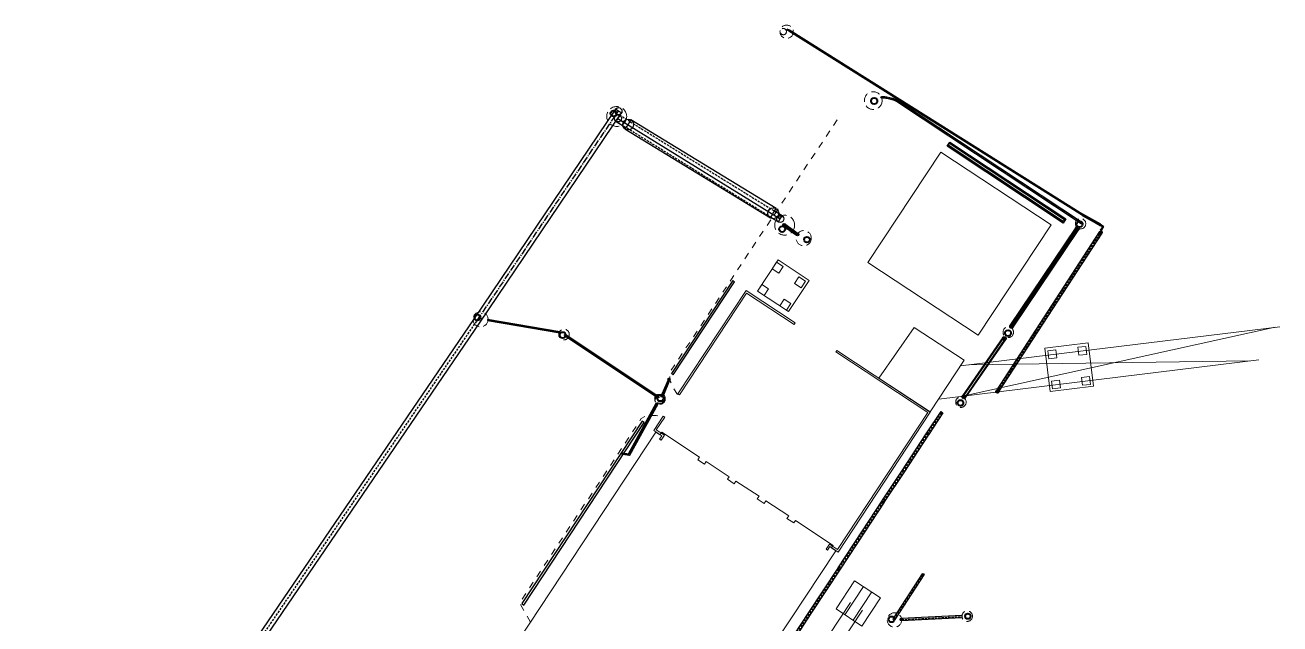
# Model space of a CAD drawing. Header units: millimetres. Extents: x 3214760 to 3224023, y 538957 to 542465.
# Drawn here: x 3221746.5 to 3221887.5, y 541011.1 to 541078.4 of the extents above; entities that cross this region are included whole.
import ezdxf

# ---------------------------------------------------------------- set-up
doc = ezdxf.new("R2010")
doc.units = ezdxf.units.MM
for name, pattern in [('CENTER2', [1.125, 0.75, -0.125, 0.125, -0.125]), ('DASHED2', [0.375, 0.25, -0.125]), ('g5_01_5x1_5', [1.5, 0.75, -0.75]), ('g5_02x1', [1.5, 1, -0.5])]:
    doc.linetypes.add(name, pattern=pattern)
for name, color, linetype in [('03_Здания и строения', 7, 'Continuous'), ('06_Инженерно-технические сооружения', 7, 'Continuous'), ('08_Поребрики', 7, 'Continuous'), ('09_Путевое хозяйство', 7, 'Continuous'), ('_ВХП', 7, 'Continuous'), ('_ВХП_колодцы', 7, 'Continuous'), ('_ПЛК габарит', 7, 'Continuous'), ('_ПЛК крышка колодец', 7, 'Continuous'), ('ПЛК', 7, 'Continuous'), ('Фундамент', 7, 'Continuous')]:
    doc.layers.add(name, color=color, linetype=linetype)

msp = doc.modelspace()

# ---------------------------------------------------------------- linework, layer by layer
at = {"layer": '03_Здания и строения', "color": 2, "linetype": 'Continuous', "lineweight": 20, "flags": 128}
for points in [[(3221861.75, 541055.96), (3221853.57, 541043.56), (3221841.18, 541051.74), (3221849.36, 541064.14), (3221861.75, 541055.96)], [(3221861.75, 541055.96), (3221853.57, 541043.56), (3221841.18, 541051.74), (3221849.36, 541064.14), (3221861.75, 541055.96)], [(3221827.55, 541048.3), (3221820.01, 541036.87), (3221819.84, 541036.98), (3221827.5, 541048.58), (3221833, 541044.95), (3221832.89, 541044.78), (3221827.55, 541048.3)], [(3221827.55, 541048.3), (3221820.01, 541036.87), (3221819.84, 541036.98), (3221827.5, 541048.58), (3221833, 541044.95), (3221832.89, 541044.78), (3221827.55, 541048.3)], [(3221847.92, 541034.86), (3221837.57, 541041.69), (3221837.68, 541041.86), (3221848.19, 541034.92), (3221837.82, 541019.2), (3221836.9, 541019.81), (3221836.64, 541019.42), (3221836.48, 541019.53), (3221836.85, 541020.09), (3221837.76, 541019.48), (3221847.92, 541034.86)], [(3221847.92, 541034.86), (3221837.57, 541041.69), (3221837.68, 541041.86), (3221848.19, 541034.92), (3221837.82, 541019.2), (3221836.9, 541019.81), (3221836.64, 541019.42), (3221836.48, 541019.53), (3221836.85, 541020.09), (3221837.76, 541019.48), (3221847.92, 541034.86)], [(3221818.19, 541034.48), (3221817.12, 541032.87), (3221818.04, 541032.26), (3221817.78, 541031.87), (3221817.95, 541031.76), (3221818.32, 541032.32), (3221817.4, 541032.92), (3221818.35, 541034.37), (3221818.19, 541034.48)], [(3221818.19, 541034.48), (3221817.12, 541032.87), (3221818.04, 541032.26), (3221817.78, 541031.87), (3221817.95, 541031.76), (3221818.32, 541032.32), (3221817.4, 541032.92), (3221818.35, 541034.37), (3221818.19, 541034.48)], [(3221785.47, 540984.36), (3221817.36, 541032.68), (3221817.82, 541032.38), (3221818.01, 541032.67), (3221822.27, 541029.86), (3221822.08, 541029.57), (3221822.83, 541029.08), (3221823.02, 541029.37), (3221825.61, 541027.66), (3221825.42, 541027.37), (3221826.17, 541026.87), (3221826.36, 541027.17), (3221828.95, 541025.46), (3221828.75, 541025.17), (3221829.51, 541024.67), (3221829.7, 541024.96), (3221832.29, 541023.25), (3221832.09, 541022.96), (3221832.84, 541022.47), (3221833.04, 541022.76), (3221837.29, 541019.95), (3221837.1, 541019.66), (3221837.56, 541019.35), (3221823.87, 540998.61)]]:
    msp.add_lwpolyline(points, dxfattribs=at)
at = {"layer": '03_Здания и строения', "color": 7, "linetype": 'Continuous', "lineweight": 20, "flags": 128}
msp.add_lwpolyline([(3221846.37, 541044.44), (3221842.42, 541038.73), (3221848.17, 541034.94), (3221851.99, 541040.74)], close=True, dxfattribs=at)
at = {"layer": '06_Инженерно-технические сооружения', "color": 7, "linetype": 'Continuous', "lineweight": 20, "flags": 128}
for points, elevation in [([(3221851.58, 541040.12), (3221887.46, 541044.52)], 44.69), ([(3221852.01, 541036.75), (3221886.92, 541044.45)], -28.35), ([(3221849.14, 541036.39), (3221885.11, 541040.81)], 44.66), ([(3221884.06, 541040.68), (3221852.54, 541040.24)], -28.35)]:
    msp.add_lwpolyline(points, dxfattribs=dict(at, elevation=elevation))
for points, elevation in [([(3221865.92, 541042.69), (3221861.05, 541042.1), (3221861.65, 541037.23), (3221866.51, 541037.83)], 25.2), ([(3221862.29, 541041.9), (3221862.4, 541041), (3221861.5, 541040.89), (3221861.4, 541041.79)], 27.8), ([(3221865.66, 541042.31), (3221865.77, 541041.41), (3221864.88, 541041.31), (3221864.77, 541042.2)], 27.8), ([(3221862.7, 541038.52), (3221862.81, 541037.63), (3221861.92, 541037.52), (3221861.81, 541038.41)], 27.8), ([(3221866.08, 541038.93), (3221866.18, 541038.04), (3221865.29, 541037.93), (3221865.18, 541038.82)], 27.8)]:
    msp.add_lwpolyline(points, close=True, dxfattribs=dict(at, elevation=elevation))
at = {"layer": '08_Поребрики', "color": 8, "linetype": 'g5_01_5x1_5', "lineweight": 20, "flags": 128}
for points in [[(3221819.79, 541036.89), (3221819.32, 541037.61), (3221818.98, 541038.41), (3221818.9, 541039.33), (3221825.85, 541049.87), (3221838.13, 541068.37)], [(3221803.26, 541011.33), (3221802.04, 541013.48), (3221815.72, 541034.19), (3221816.24, 541034.48), (3221816.72, 541034.53), (3221817.41, 541034.53), (3221818.11, 541034.39)]]:
    msp.add_lwpolyline(points, dxfattribs=at)
at = {"layer": '08_Поребрики', "color": 8, "linetype": 'Continuous', "lineweight": 20, "flags": 128}
for points in [[(3221839.69, 541015.97), (3221837.6, 541012.8), (3221840.5, 541010.88), (3221842.59, 541014.06), (3221839.69, 541015.97)], [(3221838.58, 541012.15), (3221840.67, 541015.32)], [(3221839.52, 541011.53), (3221841.61, 541014.71)]]:
    msp.add_lwpolyline(points, dxfattribs=at)
at = {"layer": '09_Путевое хозяйство', "color": 8, "linetype": 'Continuous', "lineweight": 20, "flags": 128}
for points in [[(3221839.23, 541013.54), (3221791.06, 540940.55)], [(3221839.23, 541013.54), (3221791.06, 540940.55)], [(3221840.57, 541012.66), (3221792.39, 540939.67)], [(3221840.57, 541012.66), (3221792.39, 540939.67)]]:
    msp.add_lwpolyline(points, dxfattribs=at)
at = {"layer": '_ВХП', "color": 4}
for points, elevation in [([(3221867.38, 541055.28), (3221867.65, 541055.71), (3221867.67, 541055.76), (3221867.63, 541055.79), (3221867.35, 541055.98), (3221865.33, 541057.13), (3221832.37, 541077.84), (3221832.12, 541077.96), (3221832.1, 541077.92), (3221832.08, 541077.87), (3221832.31, 541077.74), (3221865.27, 541057.04), (3221867.29, 541055.89), (3221867.52, 541055.73), (3221867.29, 541055.35), (3221867.34, 541055.31)], 25.33), ([(3221855.86, 541037.15), (3221867.48, 541055.03), (3221867.34, 541055.11), (3221867.2, 541055.2), (3221855.58, 541037.31), (3221855.71, 541037.22)], 25.4)]:
    msp.add_lwpolyline(points, close=True, dxfattribs=dict(at, elevation=elevation))
at = {"layer": '_ВХП', "color": 4, "elevation": 24.92}
msp.add_lwpolyline([(3221867.6, 541055.74), (3221867.36, 541055.91), (3221867.27, 541055.97), (3221865.35, 541057.07), (3221865.26, 541057.12), (3221832.34, 541077.79), (3221832.1, 541077.92), (3221832.11, 541077.94), (3221832.14, 541077.92)], dxfattribs=at)
at = {"layer": '_ВХП', "color": 4}
msp.add_lwpolyline([(3221865.34, 541057.17), (3221865.29, 541057.1), (3221865.25, 541057.02), (3221867.27, 541055.87), (3221867.31, 541055.94), (3221867.36, 541056.02)], close=True, dxfattribs=at)
at = {"layer": '_ВХП', "color": 4, "linetype": 'DASHED2', "elevation": 25.33}
msp.add_lwpolyline([(3221855.73, 541037.15), (3221867.46, 541055.2), (3221867.41, 541055.23), (3221867.36, 541055.26), (3221855.63, 541037.2), (3221855.68, 541037.18)], close=True, dxfattribs=at)
at = {"layer": '_ВХП', "color": 4}
for centre, radius in [((3221832.34, 541077.79, 24.8), 0.055), ((3221865.29, 541057.1), 0.084), ((3221867.34, 541055.11, 24.92), 0.163), ((3221867.31, 541055.94, 24.77), 0.084), ((3221867.41, 541055.23, 24.86), 0.055), ((3221855.72, 541037.22, 25.4), 0.163), ((3221855.68, 541037.18, 25.33), 0.055)]:
    msp.add_circle(centre, radius, dxfattribs=at)
at = {"layer": '_ВХП_колодцы', "color": 140, "linetype": 'g5_02x1', "lineweight": 20}
for centre, radius in [((3221832.05, 541077.65, 24.16), 0.75), ((3221831.68, 541077.67, 27.11), 0.35)]:
    msp.add_circle(centre, radius, dxfattribs=at)
at = {"layer": '_ПЛК габарит', "color": 6, "linetype": 'g5_02x1', "lineweight": 20}
for centre, radius in [((3221841.78, 541069.92, 22.92), 1), ((3221812.96, 541068.14, 26.47), 1.12), ((3221831.83, 541055.92, 26.89), 1.12), ((3221865.07, 541056.09, 26.76), 0.585), ((3221833.97, 541054.46, 26.86), 0.851), ((3221797.66, 541045.34, 26.68), 0.846), ((3221807.04, 541043.64, 26.71), 0.593), ((3221856.95, 541043.89, 26.88), 0.593), ((3221817.82, 541036.41, 26.5), 0.597), ((3221817.82, 541036.41, 26.5), 0.5), ((3221851.63, 541036.04, 26.79), 0.588), ((3221844.16, 541011.56, 26.35), 0.808), ((3221852.34, 541011.99, 26.15), 0.587)]:
    msp.add_circle(centre, radius, dxfattribs=at)
at = {"layer": '_ПЛК крышка колодец', "color": 6, "linetype": 'Continuous', "lineweight": 40}
for centre, radius in [((3221841.88, 541069.87, 27.07), 0.35), ((3221812.61, 541068.46, 26.58), 0.33), ((3221831.55, 541055.48, 27.07), 0.33), ((3221864.96, 541056.03, 26.88), 0.334), ((3221834.33, 541054.3, 27.04), 0.317), ((3221797.31, 541045.55, 26.78), 0.331), ((3221806.89, 541043.58, 26.82), 0.336), ((3221856.92, 541043.8, 27.01), 0.33), ((3221817.86, 541036.49, 26.97), 0.35), ((3221851.57, 541035.95, 27), 0.327), ((3221843.83, 541011.64, 26.83), 0.335), ((3221852.41, 541011.99, 26.68), 0.309)]:
    msp.add_circle(centre, radius, dxfattribs=at)
at = {"layer": 'ПЛК', "color": 6, "linetype": 'CENTER2'}
msp.add_line((3221797.29, 541045.22, 21.36), (3221813.15, 541068.73, 21.3), dxfattribs=at)
at = {"layer": 'ПЛК', "color": 6}
for p, q in [((3221831.76, 541055.95, 22.94), (3221833.26, 541054.88, 22.94)), ((3221864.71, 541055.54), (3221857.32, 541044.55, 24.66)), ((3221798.44, 541045.26, 24.23), (3221806.57, 541043.89, 24.23))]:
    msp.add_line(p, q, dxfattribs=at)
at = {"layer": 'ПЛК', "color": 3}
for p, q in [((3221825.99, 541049.7, 27.18), (3221819.11, 541039.26, 27.13)), ((3221819.32, 541039.12, 27.13), (3221826.21, 541049.56, 27.19)), ((3221825.99, 541049.7, 27.01), (3221826.21, 541049.56, 27.01)), ((3221819.32, 541039.12, 26.86), (3221819.11, 541039.26, 26.86))]:
    msp.add_line(p, q, dxfattribs=at)
at = {"layer": 'ПЛК', "color": 6, "linetype": 'DASHED2'}
msp.add_line((3221763.1, 540995.03, 21.32), (3221797.29, 541045.22, 21.36), dxfattribs=at)
at = {"layer": 'ПЛК', "color": 6}
for points, elevation in [([(3221842.75, 541070.29), (3221842.75, 541070.39), (3221843.07, 541070.37), (3221843.32, 541070.34), (3221843.65, 541070.27), (3221843.98, 541070.18), (3221844.25, 541070.08), (3221844.5, 541069.96), (3221865.28, 541056.23), (3221865.21, 541056.16), (3221865.14, 541056.09), (3221844.41, 541069.82), (3221844.17, 541069.92), (3221843.9, 541070.02), (3221843.5, 541070.11), (3221843.2, 541070.15), (3221842.9, 541070.18), (3221842.74, 541070.19)], -0.01), ([(3221831.76, 541055.95), (3221831.84, 541056.08), (3221833.34, 541055), (3221833.26, 541054.88), (3221833.17, 541054.75), (3221831.67, 541055.83), (3221831.76, 541055.95)], 22.94), ([(3221817.65, 541036.57), (3221807.13, 541043.58)], 24.57), ([(3221818.71, 541038.61), (3221818.8, 541038.63), (3221818.9, 541038.67), (3221818.94, 541038.59), (3221818.13, 541036.65), (3221818.04, 541036.69), (3221817.94, 541036.72), (3221818.76, 541038.58), (3221818.71, 541038.61)], 26.99), ([(3221818.8, 541038.63), (3221818.85, 541038.62), (3221818.04, 541036.69)], 26.99), ([(3221817.49, 541035.88), (3221814.33, 541030.16), (3221813.65, 541030.26)], 26.06), ([(3221832.89, 541009.9), (3221834.54, 541012.41), (3221837.83, 541017.4), (3221837.85, 541017.43), (3221840.58, 541021.59), (3221842.78, 541024.94), (3221842.83, 541025.01), (3221845, 541028.3), (3221847.74, 541032.47), (3221847.74, 541032.49), (3221849.4, 541034.98), (3221849.49, 541034.91), (3221849.61, 541034.85), (3221847.97, 541032.37), (3221847.95, 541032.33), (3221845.2, 541028.15), (3221843.01, 541024.83), (3221843, 541024.8), (3221840.79, 541021.44), (3221838.06, 541017.29), (3221838.05, 541017.27), (3221834.77, 541012.29), (3221833.11, 541009.75)], 0.01), ([(3221844.96, 541011.77), (3221851.74, 541012.09), (3221851.74, 541011.94), (3221851.74, 541011.79), (3221844.96, 541011.47), (3221844.96, 541011.62), (3221844.94, 541011.77)], 24.68)]:
    msp.add_lwpolyline(points, dxfattribs=dict(at, elevation=elevation))
at = {"layer": 'ПЛК', "color": 6, "linetype": 'CENTER2', "elevation": -0.01}
msp.add_lwpolyline([(3221865.21, 541056.16), (3221844.45, 541069.89), (3221844.45, 541069.89), (3221844.45, 541069.89)], dxfattribs=at)
at = {"layer": 'ПЛК', "color": 6}
for points, elevation in [([(3221763.44, 540994.81), (3221797.63, 541045.01), (3221813.5, 541068.53), (3221813.15, 541068.73), (3221812.82, 541068.96), (3221796.95, 541045.43), (3221762.77, 540995.26), (3221746.49, 540970.81), (3221746.82, 540970.57), (3221747.14, 540970.33)], 21.3), ([(3221864.53, 541055.66), (3221857.13, 541044.65), (3221857.32, 541044.55), (3221857.51, 541044.45), (3221864.89, 541055.42)], 24.98), ([(3221864.63, 541055.6), (3221857.23, 541044.6), (3221857.32, 541044.55), (3221857.41, 541044.5), (3221864.79, 541055.49), (3221864.71, 541055.54)], 24.98), ([(3221798.44, 541045.21), (3221806.56, 541043.84), (3221806.57, 541043.89), (3221806.58, 541043.95), (3221798.45, 541045.31), (3221798.44, 541045.26), (3221798.44, 541045.21)], 24.23), ([(3221817.69, 541036.62), (3221807.17, 541043.63), (3221807.13, 541043.58), (3221807.1, 541043.54), (3221817.62, 541036.53), (3221817.65, 541036.57), (3221817.69, 541036.62)], 24.57), ([(3221851.77, 541036.72), (3221851.95, 541036.6), (3221852.12, 541036.48), (3221856.67, 541043.07), (3221856.32, 541043.31), (3221851.79, 541036.75)], 25.1), ([(3221851.88, 541036.68), (3221856.42, 541043.24), (3221856.5, 541043.19), (3221856.58, 541043.13), (3221852.05, 541036.57), (3221851.96, 541036.63), (3221851.88, 541036.68)], 24.73), ([(3221817.4, 541035.92), (3221817.49, 541035.88), (3221817.58, 541035.83), (3221814.38, 541030.05), (3221813.62, 541030.16), (3221813.65, 541030.26), (3221813.68, 541030.36), (3221814.29, 541030.25)], 26.06), ([(3221844.13, 541011.67), (3221844.04, 541011.73), (3221847.3, 541016.74), (3221847.39, 541016.69), (3221847.48, 541016.64), (3221844.21, 541011.62), (3221844.13, 541011.67)], 25.34)]:
    msp.add_lwpolyline(points, close=True, dxfattribs=dict(at, elevation=elevation))
at = {"layer": 'ПЛК', "color": 6, "linetype": 'DASHED2'}
for points in [[(3221814.45, 541067.56), (3221813.31, 541068.26), (3221813.1, 541067.92), (3221812.89, 541067.58)], [(3221830.27, 541056.81), (3221814, 541066.89)], [(3221814.45, 541067.56), (3221830.69, 541057.5)]]:
    msp.add_lwpolyline(points, dxfattribs=at)
at = {"layer": 'ПЛК', "color": 6}
for points in [[(3221813.1, 541067.92), (3221831.33, 541056.63)], [(3221814.25, 541067.23), (3221813.89, 541066.74), (3221830.23, 541056.74), (3221830.55, 541057.26), (3221830.87, 541057.78), (3221814.56, 541067.75), (3221814.25, 541067.23)], [(3221812.89, 541067.58), (3221814, 541066.89)], [(3221830.27, 541056.81), (3221831.12, 541056.29), (3221831.33, 541056.63), (3221831.54, 541056.97), (3221830.69, 541057.5)]]:
    msp.add_lwpolyline(points, dxfattribs=at)
at = {"layer": 'ПЛК', "color": 3, "linetype": 'ByBlock', "elevation": 26.9}
msp.add_lwpolyline([(3221850.18, 541064.92), (3221850.33, 541065.13), (3221863.27, 541056.56), (3221863.12, 541056.35)], close=True, dxfattribs=at)
at = {"layer": 'ПЛК', "color": 3}
msp.add_lwpolyline([(3221802.54, 541013.24), (3221816.06, 541033.75), (3221815.83, 541033.9), (3221802.3, 541013.4)], close=True, dxfattribs=at)
at = {"layer": 'ПЛК', "color": 6, "linetype": 'DASHED2'}
for points, elevation in [([(3221825.57, 540998.52), (3221827.47, 541001.42), (3221829.42, 541004.36), (3221829.46, 541004.43), (3221830.48, 541005.98), (3221830.57, 541006.1), (3221831.58, 541007.64), (3221831.68, 541007.82), (3221832.7, 541009.37), (3221833.03, 541009.85), (3221834.66, 541012.35), (3221837.88, 541017.24), (3221837.98, 541017.41), (3221840.67, 541021.49), (3221842.81, 541024.77), (3221842.98, 541024.99), (3221845.12, 541028.24), (3221847.81, 541032.35), (3221847.87, 541032.44), (3221849.49, 541034.91)], 0.01), ([(3221844.13, 541011.67), (3221847.39, 541016.69)], 25.34), ([(3221844.96, 541011.62), (3221851.74, 541011.94)], 24.68)]:
    msp.add_lwpolyline(points, dxfattribs=dict(at, elevation=elevation))
at = {"layer": 'ПЛК', "color": 6}
for centre, radius in [((3221813.15, 541068.73, 21.3), 0.398), ((3221842.75, 541070.29, 24), 0.1), ((3221813.1, 541067.92, 21.5), 0.4), ((3221814.25, 541067.23), 0.61), ((3221830.55, 541057.26, 21.27), 0.61), ((3221831.33, 541056.63, 21.54), 0.4), ((3221831.76, 541055.95, 22.94), 0.15), ((3221833.26, 541054.88, 23.12), 0.15), ((3221864.71, 541055.54, 24.98), 0.213), ((3221864.71, 541055.54), 0.1), ((3221865.21, 541056.16, 24.53), 0.1), ((3221857.32, 541044.55, 25.08), 0.213), ((3221857.32, 541044.55, 24.66), 0.1), ((3221807.13, 541043.58, 24.48), 0.055), ((3221856.5, 541043.19, 25.07), 0.213), ((3221856.5, 541043.19, 24.7), 0.1), ((3221818.81, 541038.63, 26.99), 0.1), ((3221818.85, 541038.62, 25.96), 0.1), ((3221818.04, 541036.69, 25.91), 0.1), ((3221851.96, 541036.63, 25.1), 0.213), ((3221851.96, 541036.63, 24.73), 0.1), ((3221817.49, 541035.88, 26.06), 0.1), ((3221817.65, 541036.57, 24.57), 0.055), ((3221813.65, 541030.26, 26.06), 0.1), ((3221814.33, 541030.16, 26.06), 0.1), ((3221847.39, 541016.69, 25.4), 0.1), ((3221844.13, 541011.67, 25.45), 0.1), ((3221844.96, 541011.62, 24.68), 0.15)]:
    msp.add_circle(centre, radius, dxfattribs=at)
at = {"layer": 'ПЛК', "color": 6, "linetype": 'CENTER2'}
msp.add_arc((3221842.73, 541066.37, -0.01), 3.92, 63.9688, 89.7175, dxfattribs=at)
at = {"layer": 'Фундамент', "linetype": 'ByBlock', "elevation": 26.68}
msp.add_lwpolyline([(3221850.09, 541064.79), (3221850.39, 541065.26), (3221863.42, 541056.65), (3221863.11, 541056.15)], close=True, dxfattribs=at)
at = {"layer": 'Фундамент', "lineweight": 20, "flags": 128}
for points, elevation in [([(3221834.59, 541049.71), (3221832.27, 541046.21), (3221828.77, 541048.52), (3221831.08, 541052.03)], 25.65), ([(3221831.67, 541051.28), (3221831.17, 541050.53), (3221830.42, 541051.03), (3221830.92, 541051.78)], 27.8), ([(3221834.17, 541049.63), (3221833.68, 541048.88), (3221832.92, 541049.37), (3221833.42, 541050.12)], 27.8), ([(3221830.01, 541048.78), (3221829.52, 541048.03), (3221828.77, 541048.52), (3221829.26, 541049.27)], 27.8), ([(3221832.52, 541047.12), (3221832.02, 541046.37), (3221831.27, 541046.87), (3221831.77, 541047.62)], 27.8)]:
    msp.add_lwpolyline(points, close=True, dxfattribs=dict(at, elevation=elevation))

doc.saveas('drawing.dxf')
